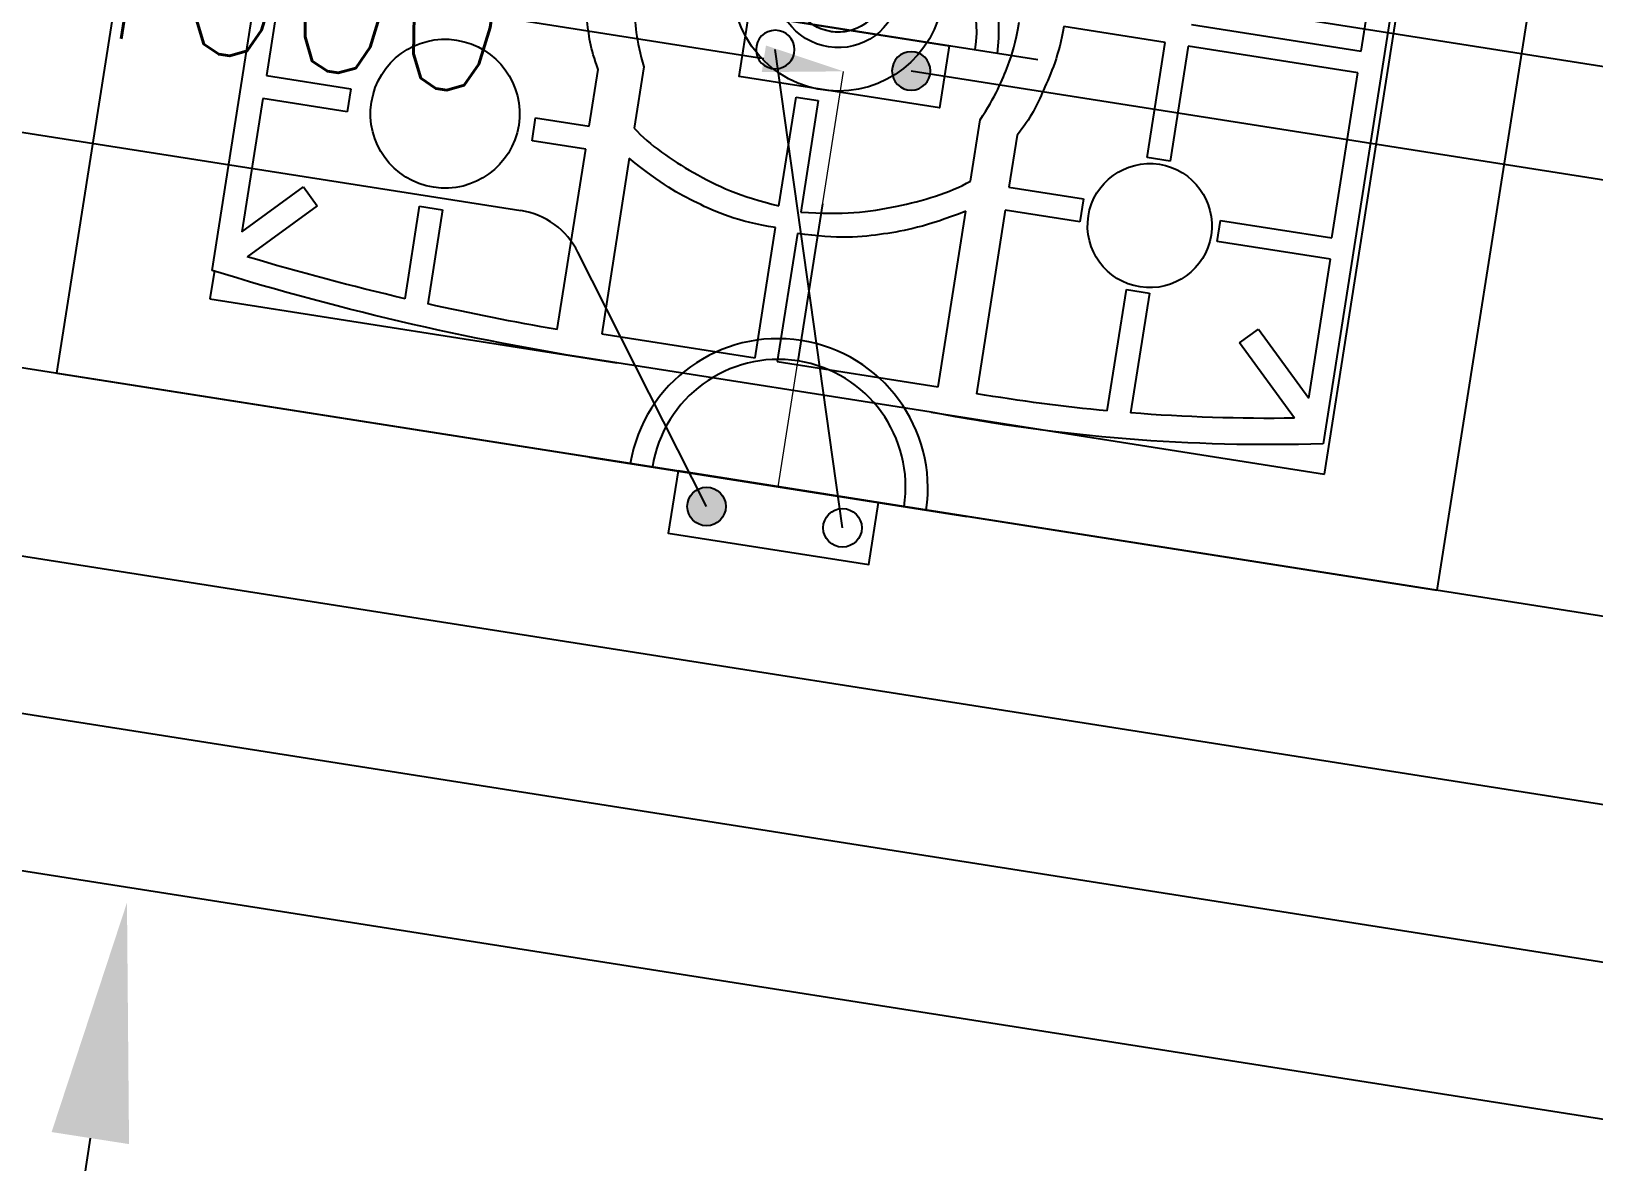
# Model space of a CAD drawing. Extents: x -678889171 to 586587, y -792238163 to 335485.
# Drawn here: x 32885 to 33891, y 33077 to 33805 of the extents above; entities that cross this region are included whole.
import ezdxf
from ezdxf import colors
from ezdxf.entities.mleader import LeaderData, LeaderLine
from ezdxf.math import Vec2, Vec3

# ---------------------------------------------------------------- set-up
doc = ezdxf.new("R2010")
doc.units = 0
doc.header["$MEASUREMENT"] = 0
doc.layers.get('0').update_dxf_attribs({"color": 8})
doc.layers.get('Defpoints').update_dxf_attribs({"color": 252})
for name, color, linetype in [('1', 8, 'Continuous'), ('E-POW-BLOCK', 4, 'Continuous'), ('E-POW-WIR-NO', 4, 'Continuous'), ('E-TEXT', 3, 'Continuous'), ('loop line emped', 1, 'Continuous'), ('powr wire', 4, 'Continuous'), ('XR-A-9TH-FLOOR$0$A-WALL', 252, 'Continuous'), ('XR-Typ32 7th to11Th$0$A-EQPM', 252, 'Continuous'), ('XR-Typ32 7th to11Th$0$A-WALL', 252, 'Continuous')]:
    doc.layers.add(name, color=color, linetype=linetype)
doc.styles.get("Standard").update_dxf_attribs({"font": 'arial.ttf'})
doc.styles.add('Work$0$E-M.MODUL', font='romans.shx', dxfattribs={"width": 0.8})
doc.dimstyles.new('Work$0$S-DIM', dxfattribs={"dimscale": 500, "dimtxt": 0.2065, "dimasz": 0.104, "dimexe": 0, "dimexo": 0, "dimgap": 0, "dimtad": 0, "dimdec": 0, "dimzin": 0, "dimdsep": 46, "dimtxsty": 'Work$0$E-M.MODUL', "dimcen": 0.25, "dimclrd": 5, "dimclre": 5, "dimclrt": 1, "dimadec": 0, "dimazin": 0, "dimtfac": 1, "dimtdec": 0, "dimtofl": 0, "dimtmove": 0, "dimatfit": 3, "dimfxl": 1, "dimtolj": 1, "dimtzin": 0, "dimlwe": 13, "dimarcsym": 0})

# ---------------------------------------------------------------- blocks, each defined once
blk = doc.blocks.new('160')
at = {"layer": 'E-POW-BLOCK'}
h = blk.add_hatch(color=1, dxfattribs=at)
h.dxf.hatch_style = 1
edge = h.paths.add_edge_path()
edge.add_arc((78016.12619020321, 43941.8623778977), 12.40959850020896, 0, 360)
at = {"layer": 'E-POW-BLOCK', "color": 1}
for p, q in [((77996.37658910743, 43862.45978831869, 1.338264768536465e-07), (77996.37658910545, 44108.57963245566, 1.344306687904589e-07)), ((77914.33664106077, 43985.51971038651, 1.440456293763361e-07), (77811.7867060037, 43985.51971038567, 1.564419500691893e-07))]:
    blk.add_line(p, q, dxfattribs=at)
at = {"layer": 'E-POW-BLOCK', "color": 1, "elevation": 1.293917977576307e-07}
blk.add_lwpolyline([(77996.3765891059, 44050.86842946797), (77996.37658910696, 43920.17099130638), (78036.8891983044, 43920.17099130671), (78036.88919830332, 44050.8684294683)], close=True, dxfattribs=at)
at = {"layer": 'E-POW-BLOCK', "color": 1}
for centre in [(78016.12619020249, 44030.49624115398, 1.318516362437654e-07), (78016.12619020321, 43941.8623778977, 1.316340517344951e-07)]:
    blk.add_circle(centre, 12.40959850020896, dxfattribs=at)
for centre, radius, start, end in [((77997.52779818512, 43985.51971038718, 1.339894137195527e-07), 96.53712043769333, 90.68327069112401, 269.3167293097928), ((77996.37658910645, 43985.51971038718, 1.341285728220513e-07), 82.03994804566189, 90.0000000004675, 270.0000000004654)]:
    blk.add_arc(centre, radius, start, end, dxfattribs=at)
blk = doc.blocks.new('deef')
at = {"layer": 'E-POW-BLOCK'}
h = blk.add_hatch(color=6, dxfattribs=at)
h.dxf.hatch_style = 1
edge = h.paths.add_edge_path()
edge.add_arc((84064.19391751211, 48929.00372852619), 12.40959850020896, 0, 360)
at = {"layer": 'E-POW-BLOCK', "color": 6}
for p, q in [((84044.86324795104, 48849.4981111799, -3.190573819240415e-06), (84043.56555981308, 49095.61453420671, -3.219723781063669e-06)), ((83962.17559620646, 48972.12375998064, -3.19414105969734e-06), (83859.62708661196, 48971.58305658981, -3.180381384128951e-06))]:
    blk.add_line(p, q, dxfattribs=at)
at = {"layer": 'E-POW-BLOCK', "color": 6, "elevation": -3.218324371343137e-06}
blk.add_lwpolyline([(84043.86984711589, 49037.90413341512), (84044.55896064821, 48907.20851197148), (84085.07100671309, 48907.42211820293), (84084.38189318076, 49038.11773964659)], close=True, dxfattribs=at)
at = {"layer": 'E-POW-BLOCK', "color": 6}
for centre in [(84063.72658781194, 49017.63635975582, -3.213125644158815e-06), (84064.19391751211, 48929.00372852619, -3.202628019559595e-06)]:
    blk.add_circle(centre, 12.40959850020896, dxfattribs=at)
for centre, radius, start, end in [((84045.36559695876, 48972.5623925426, -3.205303264057118e-06), 96.5371204376933, 90.98536903686241, 269.6188276558389), ((84044.21440388208, 48972.5563226933, -3.205148800152049e-06), 82.03994804566186, 90.30209834678506, 270.3020983467851)]:
    blk.add_arc(centre, radius, start, end, dxfattribs=at)
blk = doc.blocks.new('*D3175')
at = {"layer": '1', "color": 5, "lineweight": 13, "transparency": 16777216}
for p, q in [((32378.03357388233, 33667.04924177907), (32420.13351174015, 33934.73626511724)), ((33365.89097741182, 33511.68595676681), (33407.99091526963, 33779.37298010498))]:
    blk.add_line(p, q, dxfattribs=at)
at = {"layer": '1', "color": 5, "lineweight": -2, "transparency": 16777216}
for p, q in [((32471.50209672271, 33926.65737429676), (32914.06221350485, 33857.05462261112)), ((33356.62233028707, 33787.45187092546), (33189.93785772531, 33813.66683588418))]:
    blk.add_line(p, q, dxfattribs=at)
at = {"layer": '1', "color": 5, "transparency": 16777216}
for points in [[(32472.84857852613, 33935.21880512718), (32470.1556149193, 33918.09594346634), (32420.13351174015, 33934.73626511724)], [(33357.96881209048, 33796.0133017559), (33355.27584848366, 33778.89044009504), (33407.99091526963, 33779.37298010498)]]:
    blk.add_solid(points, dxfattribs=at)
at = {"layer": 'Defpoints', "color": 0, "transparency": 16777216}
for p in [(33407.99091526963, 33779.37298010498), (32378.03357388233, 33667.04924177907), (33365.89097741182, 33511.68595676681, 5.48904178323786e-09)]:
    blk.add_point(p, dxfattribs=at)
at = {"layer": '1', "color": 1, "transparency": 16777216, "insert": (33052.00003561508, 33835.36072924765), "char_height": 103.25, "attachment_point": 5, "rotation": 351.0621338068614, "style": 'Work$0$E-M.MODUL'}
blk.add_mtext('\\A1;1000', dxfattribs=at)
blk = doc.blocks.new('XR-Typ32 7th to11Th$0$A$C06567A49')
at = {"layer": 'XR-Typ32 7th to11Th$0$A-EQPM'}
for p, q in [((599.9999999999854, 449.9999999999927), (1.455191522836685e-11, 450)), ((0, -450.0000000000073), (1.455191522836685e-11, 450)), ((62.71213462745072, 110.3748900793798), (62.71213462745072, 366.7328205942104)), ((62.71213462745072, 366.7328205942104), (553.9545048757718, 366.7328205942176)), ((553.9545048757573, 362.8345349078736), (81.82405292456679, 362.8345349078663)), ((148.4368090948992, 310.2380865974555), (109.545936129638, 349.128959562724)), ((109.545936129638, 349.128959562724), (200.1101176174561, 349.1289595627168)), ((200.1101176174561, 349.1289595627168), (200.1101176174416, 275.2705157667806)), ((213.8156929625984, 275.2705157667806), (213.8156929625984, 347.8345349078663)), ((213.8156929625984, 347.8345349078663), (321.4356354319025, 347.8345349078663)), ((321.4356354319025, 347.8345349078663), (321.4356354319025, 237.2279331900791)), ((335.7159935198724, 237.2279331900718), (335.7159935198579, 347.8345349078736)), ((335.7159935198579, 347.8345349078736), (444.7654941673973, 347.8345349078736)), ((95.31088592138258, 342.1508063353685), (137.8302073771047, 299.631484879661)), ((137.8302073771047, 299.631484879661), (148.4368090948992, 310.2380865974555)), ((200.1101176174416, 275.2705157667806), (213.8156929625984, 275.2705157667806)), ((160.3108859213971, 237.2279331900791), (82.28906224286766, 237.2279331900718)), ((160.3108859213826, 222.2279331900645), (160.3108859213971, 237.2279331900791)), ((321.4356354319025, 237.2279331900791), (246.4356354319025, 237.2279331900791)), ((246.4356354319025, 237.2279331900791), (246.4356354319025, 222.2279331900718)), ((81.23750892211683, 222.2279331900645), (160.3108859213826, 222.2279331900645)), ((246.4356354319025, 222.2279331900718), (321.4356354319025, 222.2279331900718)), ((321.4356354319025, 222.2279331900718), (321.4356354319025, 156.0487300419627)), ((213.8156929625984, 185.8718668996662), (198.8156929625984, 185.8718668996662)), ((198.8156929625984, 185.8718668996662), (198.8156929625984, 137.2279331900718)), ((213.8156929625984, 137.2279331900718), (213.8156929625984, 185.8718668996662)), ((198.8156929625984, 137.2279331900718), (79.05470303146285, 137.2279331900718)), ((247.6177950468991, 137.2279331900718), (213.8156929625984, 137.2279331900718)), ((79.68521618971135, 112.2279331900645), (194.1645117103471, 112.2279331900645)), ((79.6852161896968, 7.227933190071781), (79.68521618971135, 112.2279331900645)), ((213.8156929625984, 112.2279331900718), (253.8156929625984, 112.2279331900718)), ((62.71213462745072, 110.3748900793798), (62.71213462743617, -94.62510992064927)), ((163.2112514136679, 7.227933190071781), (79.6852161896968, 7.227933190071781)), ((249.8294773416128, 7.227933190071781), (177.0656929625984, 7.227933190071781)), ((249.8294773416128, -7.227933190079057), (249.8294773416128, 7.227933190071781)), ((79.68521618971135, -107.2279331900863), (79.6852161896968, -7.227933190079057)), ((79.6852161896968, -7.227933190079057), (164.6852161896968, -7.227933190079057)), ((178.8156929625984, -7.227933190071781), (249.8294773416128, -7.227933190079057)), ((62.71213462746528, -360.0000000000073), (62.71213462743617, -94.62510992063471)), ((194.1645117103471, -107.2279331900863), (79.68521618971135, -107.2279331900863)), ((253.8156929625839, -107.2279331900791), (213.8156929625984, -107.2279331900791)), ((77.87030413934554, -135.8849957237253), (195.5871490346326, -135.884995723718)), ((195.5871490346326, -135.884995723718), (195.5871490346326, -170.8849957237253)), ((210.5871490346472, -170.8849957237253), (210.5871490346472, -135.8849957237253)), ((210.5871490346472, -135.8849957237253), (247.6177950468846, -135.8849957237253)), ((195.5871490346326, -170.8849957237253), (210.5871490346472, -170.8849957237253)), ((142.6177950468991, -220.8849957237253), (81.29468363577325, -220.8849957237253)), ((142.6177950468991, -235.884995723718), (142.6177950468991, -220.8849957237253)), ((82.333492509395, -235.8849957237253), (142.6177950468991, -235.884995723718)), ((210.5871490346326, -291.4915974415198), (195.5871490346326, -291.4915974415271)), ((195.5871490346326, -291.4915974415271), (195.5871490346472, -346.4915974415271)), ((210.5871490346326, -346.4915974415198), (210.5871490346326, -291.4915974415198)), ((132.702370673549, -301.1167576079824), (93.24450136124506, -340.5746269202718)), ((143.308972391329, -311.7233593257843), (132.702370673549, -301.1167576079824)), ((108.5407342755934, -346.4915974415271), (143.308972391329, -311.7233593257843)), ((195.5871490346472, -346.4915974415271), (108.5407342755934, -346.4915974415271)), ((321.4356354318879, -346.4915974415198), (210.5871490346326, -346.4915974415198)), ((81.15934811491752, -360), (62.71213462746528, -360.0000000000073)), ((81.03794318235305, -361.4915974415198), (553.9545048757573, -361.4915974415198)), ((1.455191522836685e-11, -450.0000000000073), (600, -450.0000000000073))]:
    blk.add_line(p, q, dxfattribs=at)
for centre, radius, start, end in [((1206.254560800444, 150.7586885774581), 1144.255273808596, 169.3190659347741, 182.0225397908463), ((1208.22891106279, 150.7586885774508), 1129.255273808596, 170.2421079620342, 175.6084535350059), ((203.3857942251343, 230.6730134661411), 40.00000000000007, 90, 270), ((203.3857942251343, 230.6730134661411), 40.00000000000003, 270, 90), ((1208.22891106279, 150.7586885774508), 1129.255273808596, 176.3713920341775, 180.6865354069118), ((324.9999999999854, 8.400751769455383), 68, 94.40677179797562, 270), ((324.9999999999854, 8.400751769455383), 39.99999999999996, 90, 270), ((324.9999999999854, 8.400751769455383), 30.00000000000001, 90, 270), ((324.9999999999854, 8.400751769455383), 29.99999999999996, 90, 239.9999999999376), ((1811.013462545234, -108.631152093636), 1748.357429822755, 179.5410002129839, 188.3157052039389), ((1811.013462545234, -108.631152093636), 1733.357429822755, 180.9009074157356, 183.7131266664715), ((204.1023324640846, -228.9370190074187), 48.00000000000006, 90, 270), ((204.1023324640846, -228.9370190074187), 48.00000000000004, 270, 90), ((1811.013462545234, -108.631152093636), 1733.357429822754, 184.2101377779412, 187.6899108921947)]:
    blk.add_arc(centre, radius, start, end, dxfattribs=at)
for points, knots in [([(321.4356354319025, 156.0487300419627), (303.3111417838954, 156.04873004197), (277.6540679874161, 149.1739378380444), (260.2157136151072, 144.501344866665), (247.6177950468991, 137.2279331900718)], [0, 0, 0, 0, 0.06861347759812604, 0.1333143673847699, 0.1333143673847699, 0.1333143673847699, 0.1333143673847699]), ([(253.8156929625984, 112.2279331900718), (269.7525203806581, 119.6593978618039), (292.8622185185668, 124.9946920683651), (305.5603891721985, 127.2337221602356), (319.8294773415982, 127.2337221602429)], [0, 0, 0, 0, 0.05926944663623096, 0.1149132859868233, 0.1149132859868233, 0.1149132859868233, 0.1149132859868233]), ([(194.1645117103471, 112.2279331900645), (179.9300625369506, 87.57314400398172), (171.5717247541033, 64.60879968142399), (163.2112514136679, 33.40708839961735), (163.2112514136679, 7.227933190071781)], [0, 0, 0, 0, 0.0887487310049191, 0.1751126110148984, 0.1751126110148984, 0.1751126110148984, 0.1751126110148984]), ([(177.0656929625984, 7.227933190071781), (179.4300525693834, 34.25268715806305), (187.5468009095057, 64.5448043557335), (204.1380202136788, 100.1247889732185), (213.8156929625984, 112.2279331900718)], [0, 0, 0, 0, 0.1018069209168557, 0.1914992919616218, 0.1914992919616218, 0.1914992919616218, 0.1914992919616218]), ([(164.6852161896968, -7.227933190079057), (164.6852161897114, -32.16046196107345), (172.6475717520079, -61.87637746754626), (180.6078934499674, -83.74718158427277), (194.1645117103471, -107.2279331900863)], [0, 0, 0, 0, 0.08636388000997934, 0.1751126110148984, 0.1751126110148984, 0.1751126110148984, 0.1751126110148984]), ([(213.8156929625984, -107.2279331900791), (204.5988617731637, -95.7011291740273), (188.7977005310968, -61.81542953832104), (181.067464016669, -32.96579411197308), (178.8156929625984, -7.227933190071781)], [0, 0, 0, 0, 0.08969237104476607, 0.1914992919616218, 0.1914992919616218, 0.1914992919616218, 0.1914992919616218]), ([(319.8294773416128, -122.2337221602502), (305.5603891721985, -122.2337221602502), (292.8622185185814, -119.9946920683797), (269.7525203806581, -114.6593978618112), (253.8156929625839, -107.2279331900791)], [0, 0, 0, 0, 0.05564383935059236, 0.1149132859868233, 0.1149132859868233, 0.1149132859868233, 0.1149132859868233]), ([(247.6177950468846, -135.8849957237253), (260.2157136151072, -143.1584074003113), (277.6540679874015, -147.8310003716979), (303.3111417838954, -154.7057925756235), (321.4356354318879, -154.7057925756162)], [0, 0, 0, 0, 0.06470088978664386, 0.1333143673847699, 0.1333143673847699, 0.1333143673847699, 0.1333143673847699])]:
    blk.add_open_spline(points, degree=3, knots=knots, dxfattribs=at)
blk = doc.blocks.new('XR-Typ32 7th to11Th')
at = {"layer": 'XR-Typ32 7th to11Th$0$A-EQPM', "elevation": -1.242111308942155e-08}
blk.add_lwpolyline([(37283.25758569212, 20168.22605893612), (35041.2840147906, 20520.81597584605), (35310.69705630432, 22318.12134428915)], dxfattribs=at)
at = {"layer": 'XR-Typ32 7th to11Th$0$A-WALL'}
for p, q in [((37413.59716687096, 19793.42600134418), (34643.63666616621, 20229.05118241817)), ((37394.95442165503, 19674.88297940341), (34625.83932092884, 20110.37520640869))]:
    blk.add_line(p, q, dxfattribs=at)
at = {"layer": 'XR-Typ32 7th to11Th$0$A-EQPM', "xscale": -1, "rotation": 261.0624885719445}
blk.add_blockref('XR-Typ32 7th to11Th$0$A$C06567A49', (36146.13427052259, 19992.75652352181, -1.242111308947544e-08), dxfattribs=at)

msp = doc.modelspace()

# ---------------------------------------------------------------- block references
at = {"layer": 'XR-A-9TH-FLOOR$0$A-WALL'}
msp.add_blockref('XR-Typ32 7th to11Th', (-2800.434649049275, 13522.11598560929), dxfattribs=at)

# ---------------------------------------------------------------- next in the draw order: linework, layer by layer
at = {"color": 240, "true_color": 0xed1f24}
msp.add_line((32008.50709557885, 33502.46359581235, 6.275625163709188e-08), (38384.15462806873, 32499.78691481535, -8.160153345221723e-07), dxfattribs=at)
at = {"layer": '1', "color": 4}
for p, q in [((32556.42337898028, 33790.84417322407, -3.314789564364291e-09), (33200.02762770097, 33689.62604490865, -6.407061049201333e-09)), ((33407.25317747678, 33485.18872164586, 2.836290589672713e-09), (33363.979432744, 33793.39742709017, 2.134916857232053e-05)), ((33319.69547419486, 33498.95862766323, 2.836290589669113e-09), (33236.8828884867, 33662.78912892381, -1.200662814397777e-08))]:
    msp.add_line(p, q, dxfattribs=at)
msp.add_arc((33192.25972067442, 33640.23313427941, 5.440818067278771e-06), 50, 26.81555784343845, 81.06243218671685, dxfattribs=at)
at = {"layer": 'loop line emped', "color": 3}
for p, q in [((33451.53713602599, 33779.62752107275, 2.142871657429511e-05), (34422.24156107166, 33626.96711641271, 1.025754488622604e-06)), ((32141.85818439643, 33380.26283123184, -1.080986876744532e-07), (38398.254321657, 32396.34041677225, -8.220231081960478e-07))]:
    msp.add_line(p, q, dxfattribs=at)

# ---------------------------------------------------------------- next in the draw order: block references
at = {"layer": 'E-POW-WIR-NO', "rotation": 261.0624885714805}
msp.add_blockref('160', (2031.723582685459, 117394.5248387565, -5.237081725165878e-07), dxfattribs=at)
at = {"layer": 'powr wire', "color": 4, "lineweight": 40, "extrusion": (6.563330814959563e-09, 4.674836186965804e-08, 0.999999999999999), "xscale": -1, "rotation": 81.36458691833548}
msp.add_blockref('deef', (94447.80980913714, 109544.3345082622, 0.001823327100263867), dxfattribs=at)

# ---------------------------------------------------------------- next in the draw order: dimensions: what is measured, and where the dimension line sits
at = {"layer": '1', "color": 2}
dim = msp.add_linear_dim(base=(33407.99091526963, 33779.37298010498), p1=(32378.03357388233, 33667.04924177907), p2=(33365.89097741182, 33511.68595676681, 5.48904178323786e-09), angle=351.0621338068615, dimstyle='Work$0$S-DIM', dxfattribs=at)
dim.commit()
dim.dimension.update_dxf_attribs({"geometry": '*D3175', "text_midpoint": (33052.00003561508, 33835.36072924765), "dimtype": 161})

# ---------------------------------------------------------------- next in the draw order: leaders
at = {"layer": 'E-TEXT', "color": 30}
ml = msp.add_multileader_mtext('Standard', dxfattribs=at)
ml.set_content('\\C30;CT8/DP-T-8 {\\A1;3(1x3)mm\\H0.7x;\\S2^ ;\\H1.42857x; \\P∅ 25 mm PVC CONDUIT}', color=3)
ml.set_leader_properties(color=30)
ml.build(insert=Vec2(0, 0))
ml.multileader.update_dxf_attribs({"text_right_attachment_type": 6, "dogleg_length": 0.2763936738358556, "arrow_head_size": 153.5520410199195, "scale": 2})
ctx = ml.context
ctx.base_point, ctx.scale, ctx.char_height, ctx.arrow_head_size, ctx.landing_gap_size, ctx.plane_origin, ctx.plane_x_axis, ctx.plane_y_axis = Vec3(32983.0501048041, 34603.2004052472, 3.127824197648277e-06), 2, 153.5520410199195, 153.5520410199195, 3.071040820398391, Vec3(31662.15154821982, 44042.3670142896, 4.849323722122594e-05), Vec3(0.987858365473169, -0.1553571683723638, -6.650382193993394e-10), Vec3(0.1553571683723638, 0.987858365473169, 4.772532821513509e-09)
ctx.right_attachment = 6
notes = []
notes.append((ctx, [(1, (1, 1, 0), (35350.67597365752, 34125.17220410518, 1.024755368635763e-06), (-0.987858365473169, 0.1553571683723638, 6.650382193993393e-10), 0.5527873476717117, [(1, [(35183.48096417045, 33099.63305110898, -3.930320008446891e-06)], 0, [])])]))
ctx.mtext.insert, ctx.mtext.text_direction, ctx.mtext.rotation, ctx.mtext.width, ctx.mtext.defined_height, ctx.mtext.flow_direction, ctx.mtext.extrusion = Vec3(32998.49160008117, 34681.61950616224, 3.506944523674835e-06), Vec3(0.987858365473169, -0.1553571683723638, -6.650382193993403e-10), 6.127196305825363, 2517.586958115766, 582.9320752441894, 5, Vec3(-8.448361672147636e-11, -4.817904926852595e-09, 1)
ml = msp.add_multileader_mtext('Standard', dxfattribs=at)
ml.set_content('\\C30;CT4/DP-T-8 {\\A1;3(1x3)mm\\H0.7x;\\S2^ ;\\H1.42857x; \\P∅ 25 mm PVC CONDUIT}', color=3)
ml.set_leader_properties(color=30)
ml.build(insert=Vec2(0, 0))
ml.multileader.update_dxf_attribs({"text_right_attachment_type": 6, "dogleg_length": 0.2763936738358556, "arrow_head_size": 153.5520410199195, "scale": 2})
ctx = ml.context
ctx.base_point, ctx.scale, ctx.char_height, ctx.arrow_head_size, ctx.landing_gap_size, ctx.plane_origin, ctx.plane_x_axis, ctx.plane_y_axis = Vec3(30491.87271815531, 33163.66319622103, 4.78313456885599e-07), 2, 153.5520410199195, 153.5520410199195, 3.071040820398391, Vec3(29727.75133299112, 43361.21396793092, 4.954458782337549e-05), Vec3(0.987858365473169, -0.1553571683723638, -6.650382193993394e-10), Vec3(0.1553571683723638, 0.987858365473169, 4.772532821513509e-09)
ctx.right_attachment = 6
notes.append((ctx, [(1, (1, 1, 0), (32859.49858700873, 32685.63499507902, -1.624755372126915e-06), (-0.987858365473169, 0.1553571683723638, 6.650382193993392e-10), 0.5527873476717117, [(1, [(32946.34053903073, 33243.66861929744, 1.071134297451803e-06)], 0, [])])]))
ctx.mtext.insert, ctx.mtext.text_direction, ctx.mtext.rotation, ctx.mtext.width, ctx.mtext.defined_height, ctx.mtext.flow_direction, ctx.mtext.extrusion = Vec3(30507.31421343238, 33242.08229713608, 8.574337829121567e-07), Vec3(0.987858365473169, -0.1553571683723638, -6.650382193993403e-10), 6.127196305825363, 2517.586958115766, 582.9320752441894, 5, Vec3(-8.448361672147636e-11, -4.817904926852595e-09, 1)
for ctx, leaders in notes:
    for number, flags, end, landing, length, lines in leaders:
        leader = LeaderData()
        leader.index, (leader.has_last_leader_line, leader.has_dogleg_vector, leader.attachment_direction) = number, flags
        leader.last_leader_point, leader.dogleg_vector, leader.dogleg_length = Vec3(end), Vec3(landing), length
        for number, points, colour, breaks in lines:
            line = LeaderLine()
            line.index, line.vertices, line.color, line.breaks = number, Vec3.list(points), colors.encode_raw_color(colour), breaks
            leader.lines.append(line)
        ctx.leaders.append(leader)

doc.saveas('drawing.dxf')
